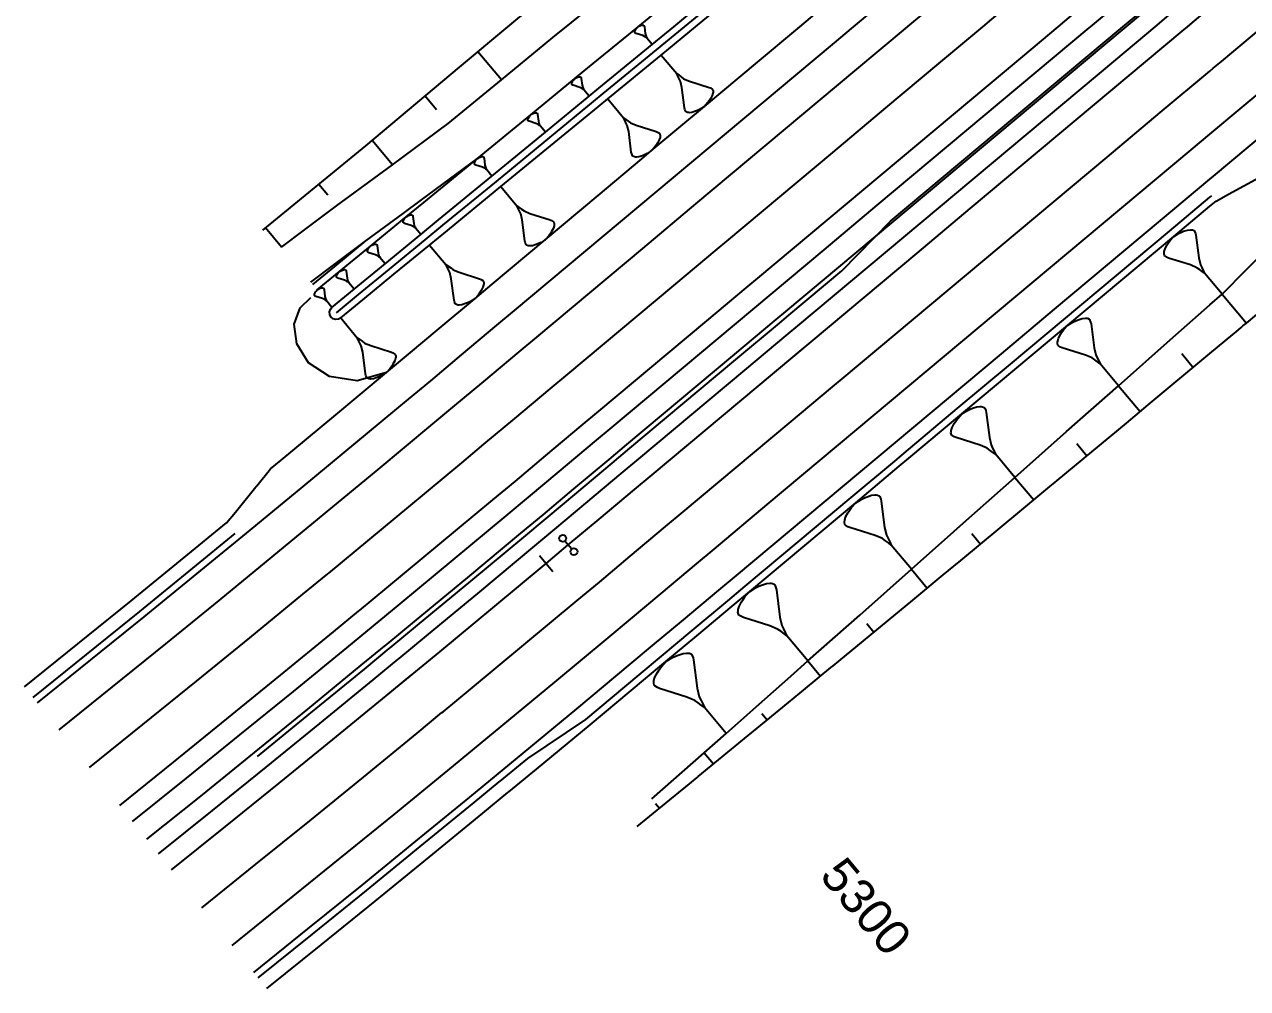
# Model space of a CAD drawing. Extents: x 386614 to 387594, y 803230 to 804419.
# Drawn here: x 386614.3 to 386702.7, y 803230.4 to 803300.2 of the extents above; entities that cross this region are included whole.
import ezdxf
from ezdxf.enums import TextEntityAlignment as Align

# ---------------------------------------------------------------- set-up
doc = ezdxf.new("R2010")
doc.units = 0
doc.layers.get('0').update_dxf_attribs({"linetype": 'CONTINUOUS'})
doc.styles.add('ARIAL', font='ARIAL.FON')

msp = doc.modelspace()

# ---------------------------------------------------------------- linework, layer by layer
at = {"color": 7}
for p, q in [((386698.3768, 803300), (386700, 803301.359)), ((386658.4015, 803299.6032), (386658.4036, 803299.627)), ((386658.4103, 803299.5664), (386658.4015, 803299.6032)), ((386658.4036, 803299.627), (386658.4058, 803299.6508)), ((386658.4058, 803299.6508), (386658.4229, 803299.7092)), ((386658.4211, 803299.5535), (386658.4103, 803299.5664)), ((386658.4666, 803299.5255), (386658.4211, 803299.5535)), ((386658.4229, 803299.7092), (386658.466, 803299.7894)), ((386658.466, 803299.7894), (386658.494, 803299.8349)), ((386658.5013, 803299.5104), (386658.4666, 803299.5255)), ((386658.494, 803299.8349), (386658.535, 803299.8912)), ((386658.9797, 803299.3601), (386658.5013, 803299.5104)), ((386658.535, 803299.8912), (386658.6148, 803299.9801)), ((386658.6148, 803299.9801), (386658.6469, 803300)), ((386658.6469, 803300), (386658.7164, 803300.0431)), ((386658.7164, 803300.0431), (386658.779, 803300.0735)), ((386658.779, 803300.0735), (386658.8287, 803300.0931)), ((386658.8287, 803300.0931), (386658.9152, 803300.1214)), ((386658.9152, 803300.1214), (386658.9758, 803300.128)), ((386658.9758, 803300.128), (386658.9996, 803300.1259)), ((386658.9996, 803300.1259), (386659.0234, 803300.1238)), ((386659.0234, 803300.1238), (386659.058, 803300.1087)), ((386659.058, 803300.1087), (386659.0688, 803300.0958)), ((386659.0688, 803300.0958), (386659.0884, 803300.0461)), ((386659.0884, 803300.0461), (386659.0972, 803300.0093)), ((386659.0972, 803300.0093), (386659.0984, 803300)), ((386659.0984, 803300), (386659.1611, 803299.5119)), ((386659.1611, 803299.5119), (386659.196, 803299.3649)), ((386659.1183, 803299.2998), (386658.9797, 803299.3601)), ((386659.1746, 803299.2588), (386659.1183, 803299.2998)), ((386659.231, 803299.2179), (386659.1746, 803299.2588)), ((386659.196, 803299.3649), (386659.2264, 803299.3022)), ((386659.2264, 803299.3022), (386659.2569, 803299.2396)), ((386659.2873, 803299.1769), (386659.231, 803299.2179)), ((386659.2569, 803299.2396), (386659.2873, 803299.1769)), ((386659.6669, 803298.7235), (386659.2873, 803299.1769)), ((386648.7677, 803296.164), (386647.0665, 803298.1959)), ((386660.3089, 803297.9568), (386661.4372, 803296.6091)), ((386653.8451, 803295.9045), (386653.8623, 803295.963)), ((386653.8623, 803295.963), (386653.9055, 803296.0434)), ((386653.9055, 803296.0434), (386653.9336, 803296.0889)), ((386653.9336, 803296.0889), (386653.9746, 803296.1454)), ((386653.9746, 803296.1454), (386654.0546, 803296.2345)), ((386654.0546, 803296.2345), (386654.1564, 803296.2976)), ((386654.1564, 803296.2976), (386654.2192, 803296.3281)), ((386654.2192, 803296.3281), (386654.269, 803296.3477)), ((386654.269, 803296.3477), (386654.3557, 803296.3761)), ((386654.3557, 803296.3761), (386654.4163, 803296.3827)), ((386654.4163, 803296.3827), (386654.4402, 803296.3806)), ((386654.4402, 803296.3806), (386654.4641, 803296.3785)), ((386654.4641, 803296.3785), (386654.4988, 803296.3634)), ((386654.4988, 803296.3634), (386654.5096, 803296.3504)), ((386654.5096, 803296.3504), (386654.5293, 803296.3006)), ((386654.5293, 803296.3006), (386654.538, 803296.2638)), ((386654.538, 803296.2638), (386654.602, 803295.7653)), ((386661.4372, 803296.6091), (386661.6047, 803296.4873)), ((386661.5277, 803296.4228), (386661.4372, 803296.6091)), ((386661.6181, 803296.2365), (386661.5277, 803296.4228)), ((386661.6047, 803296.4873), (386661.7721, 803296.3655)), ((386661.7086, 803296.0503), (386661.6181, 803296.2365)), ((386661.8125, 803295.6133), (386661.7086, 803296.0503)), ((386661.7721, 803296.3655), (386661.9396, 803296.2437)), ((386661.9396, 803296.2437), (386662.3515, 803296.0646)), ((386662.3515, 803296.0646), (386663.7736, 803295.6178)), ((386653.8409, 803295.8568), (386653.843, 803295.8806)), ((386653.8496, 803295.8199), (386653.8409, 803295.8568)), ((386653.843, 803295.8806), (386653.8451, 803295.9045)), ((386653.8605, 803295.8069), (386653.8496, 803295.8199)), ((386653.9061, 803295.7789), (386653.8605, 803295.8069)), ((386653.9408, 803295.7638), (386653.9061, 803295.7789)), ((386654.4203, 803295.6131), (386653.9408, 803295.7638)), ((386654.5592, 803295.5527), (386654.4203, 803295.6131)), ((386654.6156, 803295.5117), (386654.5592, 803295.5527)), ((386654.602, 803295.7653), (386654.6371, 803295.618)), ((386654.6721, 803295.4706), (386654.6156, 803295.5117)), ((386654.6371, 803295.618), (386654.6676, 803295.5552)), ((386654.6676, 803295.5552), (386654.6981, 803295.4924)), ((386654.7286, 803295.4296), (386654.6721, 803295.4706)), ((386654.6981, 803295.4924), (386654.7286, 803295.4296)), ((386655.109, 803294.9752), (386654.7286, 803295.4296)), ((386662.0023, 803294.1348), (386661.8125, 803295.6133)), ((386663.7736, 803295.6178), (386663.8766, 803295.573)), ((386663.8766, 803295.573), (386664.0118, 803295.4898)), ((386664.0575, 803295.2005), (386664.0064, 803295.0268)), ((386664.0118, 803295.4898), (386664.044, 803295.4512)), ((386664.044, 803295.4512), (386664.07, 803295.342)), ((386664.0637, 803295.2713), (386664.0575, 803295.2005)), ((386664.07, 803295.342), (386664.0637, 803295.2713)), ((386644.0695, 803293.9867), (386643.2376, 803294.9803)), ((386656.4471, 803294.7805), (386657.5856, 803293.4207)), ((386663.436, 803294.2217), (386663.1343, 803294.0346)), ((386663.6733, 803294.4859), (386663.436, 803294.2217)), ((386663.7951, 803294.6534), (386663.6733, 803294.4859)), ((386663.8784, 803294.7886), (386663.7951, 803294.6534)), ((386664.0064, 803295.0268), (386663.8784, 803294.7886)), ((386650.6763, 803293.3032), (386650.6935, 803293.3619)), ((386650.6935, 803293.3619), (386650.7367, 803293.4423)), ((386650.7367, 803293.4423), (386650.7649, 803293.488)), ((386650.7649, 803293.488), (386650.806, 803293.5445)), ((386650.806, 803293.5445), (386650.8861, 803293.6337)), ((386650.8861, 803293.6337), (386650.988, 803293.6969)), ((386650.988, 803293.6969), (386651.0509, 803293.7275)), ((386651.0509, 803293.7275), (386651.1008, 803293.7471)), ((386651.1008, 803293.7471), (386651.1876, 803293.7756)), ((386651.1876, 803293.7756), (386651.2484, 803293.7822)), ((386651.2484, 803293.7822), (386651.2723, 803293.7801)), ((386651.2723, 803293.7801), (386651.2961, 803293.778)), ((386651.2961, 803293.778), (386651.3309, 803293.7629)), ((386651.3309, 803293.7629), (386651.3418, 803293.7499)), ((386651.3418, 803293.7499), (386651.3615, 803293.7)), ((386651.3615, 803293.7), (386651.3702, 803293.6631)), ((386651.3702, 803293.6631), (386651.4343, 803293.1639)), ((386657.5856, 803293.4207), (386657.7545, 803293.2978)), ((386657.6768, 803293.2328), (386657.5856, 803293.4207)), ((386662.0283, 803294.0256), (386662.0023, 803294.1348)), ((386662.0865, 803293.8778), (386662.0283, 803294.0256)), ((386662.1188, 803293.8393), (386662.0865, 803293.8778)), ((386662.2217, 803293.7945), (386662.1188, 803293.8393)), ((386662.2925, 803293.7883), (386662.2217, 803293.7945)), ((386662.3632, 803293.782), (386662.2925, 803293.7883)), ((386662.5432, 803293.8017), (386662.3632, 803293.782)), ((386662.8002, 803293.8859), (386662.5432, 803293.8017)), ((386662.948, 803293.9441), (386662.8002, 803293.8859)), ((386663.1343, 803294.0346), (386662.948, 803293.9441)), ((386650.672, 803293.2555), (386650.6741, 803293.2793)), ((386650.6808, 803293.2186), (386650.672, 803293.2555)), ((386650.6741, 803293.2793), (386650.6763, 803293.3032)), ((386650.6917, 803293.2056), (386650.6808, 803293.2186)), ((386650.7374, 803293.1774), (386650.6917, 803293.2056)), ((386650.7721, 803293.1623), (386650.7374, 803293.1774)), ((386651.2523, 803293.0114), (386650.7721, 803293.1623)), ((386651.3914, 803292.951), (386651.2523, 803293.0114)), ((386651.448, 803292.9099), (386651.3914, 803292.951)), ((386651.4343, 803293.1639), (386651.4694, 803293.0163)), ((386651.5045, 803292.8687), (386651.448, 803292.9099)), ((386651.4694, 803293.0163), (386651.5, 803292.9534)), ((386651.5, 803292.9534), (386651.5305, 803292.8905)), ((386651.5611, 803292.8276), (386651.5045, 803292.8687)), ((386651.5305, 803292.8905), (386651.5611, 803292.8276)), ((386651.9421, 803292.3725), (386651.5611, 803292.8276)), ((386657.7681, 803293.0448), (386657.6768, 803293.2328)), ((386657.7545, 803293.2978), (386657.9235, 803293.175)), ((386657.8594, 803292.8569), (386657.7681, 803293.0448)), ((386657.9642, 803292.416), (386657.8594, 803292.8569)), ((386657.9235, 803293.175), (386658.0925, 803293.0521)), ((386658.0925, 803293.0521), (386658.5081, 803292.8714)), ((386658.5081, 803292.8714), (386659.9429, 803292.4206)), ((386640.8733, 803290.0155), (386639.4088, 803291.7647)), ((386658.1558, 803290.9243), (386657.9642, 803292.416)), ((386659.9429, 803292.4206), (386660.0468, 803292.3754)), ((386660.0487, 803291.5839), (386659.9646, 803291.4475)), ((386660.0468, 803292.3754), (386660.1833, 803292.2914)), ((386660.1779, 803291.8242), (386660.0487, 803291.5839)), ((386660.2293, 803291.9995), (386660.1779, 803291.8242)), ((386660.1833, 803292.2914), (386660.2158, 803292.2525)), ((386660.2158, 803292.2525), (386660.242, 803292.1423)), ((386660.2357, 803292.0709), (386660.2293, 803291.9995)), ((386660.242, 803292.1423), (386660.2357, 803292.0709)), ((386658.182, 803290.814), (386658.1558, 803290.9243)), ((386658.2407, 803290.665), (386658.182, 803290.814)), ((386658.2732, 803290.6261), (386658.2407, 803290.665)), ((386658.9608, 803290.6731), (386658.7015, 803290.5882)), ((386659.1099, 803290.7318), (386658.9608, 803290.6731)), ((386659.2978, 803290.8231), (386659.1099, 803290.7318)), ((386659.6023, 803291.0119), (386659.2978, 803290.8231)), ((386659.8418, 803291.2785), (386659.6023, 803291.0119)), ((386659.9646, 803291.4475), (386659.8418, 803291.2785)), ((386646.8054, 803290.0839), (386646.8075, 803290.1078)), ((386646.8141, 803290.0469), (386646.8054, 803290.0839)), ((386646.8075, 803290.1078), (386646.8096, 803290.1318)), ((386646.8096, 803290.1318), (386646.8269, 803290.1905)), ((386646.825, 803290.0339), (386646.8141, 803290.0469)), ((386646.8708, 803290.0057), (386646.825, 803290.0339)), ((386646.8269, 803290.1905), (386646.8702, 803290.2711)), ((386646.8702, 803290.2711), (386646.8984, 803290.3169)), ((386646.9056, 803289.9906), (386646.8708, 803290.0057)), ((386646.8984, 803290.3169), (386646.9395, 803290.3735)), ((386647.3867, 803289.8394), (386646.9056, 803289.9906)), ((386646.9395, 803290.3735), (386647.0198, 803290.4629)), ((386647.0198, 803290.4629), (386647.1219, 803290.5262)), ((386647.1219, 803290.5262), (386647.1849, 803290.5568)), ((386647.1849, 803290.5568), (386647.2349, 803290.5765)), ((386647.2349, 803290.5765), (386647.3219, 803290.605)), ((386647.3219, 803290.605), (386647.3827, 803290.6116)), ((386647.3827, 803290.6116), (386647.4067, 803290.6095)), ((386647.5261, 803289.7789), (386647.3867, 803289.8394)), ((386647.4067, 803290.6095), (386647.4306, 803290.6074)), ((386647.4306, 803290.6074), (386647.4654, 803290.5922)), ((386647.4654, 803290.5922), (386647.4764, 803290.5792)), ((386647.4764, 803290.5792), (386647.496, 803290.5292)), ((386647.496, 803290.5292), (386647.5048, 803290.4923)), ((386647.5048, 803290.4923), (386647.5691, 803289.9921)), ((386647.5827, 803289.7377), (386647.5261, 803289.7789)), ((386647.5691, 803289.9921), (386647.6042, 803289.8443)), ((386647.6042, 803289.8443), (386647.6348, 803289.7813)), ((386647.6348, 803289.7813), (386647.6654, 803289.7183)), ((386658.3771, 803290.5809), (386658.2732, 803290.6261)), ((386658.4485, 803290.5746), (386658.3771, 803290.5809)), ((386658.5199, 803290.5683), (386658.4485, 803290.5746)), ((386658.7015, 803290.5882), (386658.5199, 803290.5683)), ((386647.6394, 803289.6965), (386647.5827, 803289.7377)), ((386647.696, 803289.6553), (386647.6394, 803289.6965)), ((386647.6654, 803289.7183), (386647.696, 803289.6553)), ((386648.0777, 803289.1993), (386647.696, 803289.6553)), ((386636.1999, 803287.8086), (386635.5544, 803288.5796)), ((386648.7197, 803288.4326), (386649.8798, 803287.047)), ((386641.7867, 803286.1514), (386641.8672, 803286.241)), ((386641.8672, 803286.241), (386641.9695, 803286.3045)), ((386641.9695, 803286.3045), (386642.0327, 803286.3352)), ((386642.0327, 803286.3352), (386642.0828, 803286.3549)), ((386642.0828, 803286.3549), (386642.1699, 803286.3835)), ((386642.1699, 803286.3835), (386642.231, 803286.3901)), ((386642.231, 803286.3901), (386642.255, 803286.388)), ((386642.255, 803286.388), (386642.279, 803286.3859)), ((386642.279, 803286.3859), (386642.3139, 803286.3707)), ((386642.3139, 803286.3707), (386642.3248, 803286.3577)), ((386642.3248, 803286.3577), (386642.3445, 803286.3075)), ((386642.3445, 803286.3075), (386642.3534, 803286.2705)), ((386642.3534, 803286.2705), (386642.4177, 803285.7691)), ((386649.8798, 803287.047), (386650.052, 803286.9217)), ((386649.9728, 803286.8555), (386649.8798, 803287.047)), ((386650.0658, 803286.6639), (386649.9728, 803286.8555)), ((386650.052, 803286.9217), (386650.2242, 803286.7965)), ((386650.1588, 803286.4724), (386650.0658, 803286.6639)), ((386650.2656, 803286.0231), (386650.1588, 803286.4724)), ((386650.2242, 803286.7965), (386650.3963, 803286.6713)), ((386650.3963, 803286.6713), (386650.8199, 803286.4872)), ((386650.8199, 803286.4872), (386652.282, 803286.0278)), ((386632.8664, 803284.0555), (386631.7084, 803285.4419)), ((386641.6522, 803285.8611), (386641.6543, 803285.8851)), ((386641.661, 803285.8241), (386641.6522, 803285.8611)), ((386641.6543, 803285.8851), (386641.6564, 803285.9091)), ((386641.6564, 803285.9091), (386641.6737, 803285.968)), ((386641.6719, 803285.811), (386641.661, 803285.8241)), ((386641.7178, 803285.7828), (386641.6719, 803285.811)), ((386641.6737, 803285.968), (386641.7172, 803286.0488)), ((386641.7172, 803286.0488), (386641.7454, 803286.0947)), ((386641.7527, 803285.7676), (386641.7178, 803285.7828)), ((386641.7454, 803286.0947), (386641.7867, 803286.1514)), ((386642.2349, 803285.6161), (386641.7527, 803285.7676)), ((386642.3746, 803285.5553), (386642.2349, 803285.6161)), ((386642.4314, 803285.514), (386642.3746, 803285.5553)), ((386642.4177, 803285.7691), (386642.453, 803285.6209)), ((386642.4882, 803285.4727), (386642.4314, 803285.514)), ((386642.453, 803285.6209), (386642.4837, 803285.5578)), ((386642.4837, 803285.5578), (386642.5143, 803285.4946)), ((386642.545, 803285.4314), (386642.4882, 803285.4727)), ((386642.5143, 803285.4946), (386642.545, 803285.4314)), ((386642.9276, 803284.9744), (386642.545, 803285.4314)), ((386650.4608, 803284.503), (386650.2656, 803286.0231)), ((386652.282, 803286.0278), (386652.3879, 803285.9818)), ((386652.3879, 803285.9818), (386652.5269, 803285.8961)), ((386652.5214, 803285.4201), (386652.3897, 803285.1752)), ((386652.5739, 803285.5987), (386652.5214, 803285.4201)), ((386652.5269, 803285.8961), (386652.56, 803285.8565)), ((386652.56, 803285.8565), (386652.5867, 803285.7442)), ((386652.5803, 803285.6715), (386652.5739, 803285.5987)), ((386652.5867, 803285.7442), (386652.5803, 803285.6715)), ((386650.4875, 803284.3907), (386650.4608, 803284.503)), ((386651.9349, 803284.5924), (386651.6246, 803284.3999)), ((386652.1789, 803284.864), (386651.9349, 803284.5924)), ((386652.3041, 803285.0362), (386652.1789, 803284.864)), ((386652.3897, 803285.1752), (386652.3041, 803285.0362)), ((386696.987, 803284.3438), (386697.1229, 803284.5306)), ((386697.1229, 803284.5306), (386697.3876, 803284.8253)), ((386697.3876, 803284.8253), (386697.7242, 803285.0341)), ((386697.7242, 803285.0341), (386697.932, 803285.135)), ((386697.932, 803285.135), (386698.0968, 803285.1999)), ((386698.0968, 803285.1999), (386698.3835, 803285.2938)), ((386698.3835, 803285.2938), (386698.5843, 803285.3158)), ((386698.5843, 803285.3158), (386698.6632, 803285.3088)), ((386698.6632, 803285.3088), (386698.7421, 803285.3018)), ((386698.7421, 803285.3018), (386698.857, 803285.2519)), ((386698.857, 803285.2519), (386698.893, 803285.2089)), ((386698.893, 803285.2089), (386698.9579, 803285.0441)), ((386698.9579, 803285.0441), (386698.9869, 803284.9223)), ((386698.9869, 803284.9223), (386699.1987, 803283.273)), ((386639.0696, 803283.7436), (386639.0718, 803283.7676)), ((386639.0784, 803283.7065), (386639.0696, 803283.7436)), ((386639.0718, 803283.7676), (386639.0739, 803283.7916)), ((386639.0739, 803283.7916), (386639.0912, 803283.8506)), ((386639.0894, 803283.6934), (386639.0784, 803283.7065)), ((386639.1353, 803283.6652), (386639.0894, 803283.6934)), ((386639.0912, 803283.8506), (386639.1347, 803283.9315)), ((386639.1347, 803283.9315), (386639.163, 803283.9774)), ((386639.1703, 803283.65), (386639.1353, 803283.6652)), ((386639.163, 803283.9774), (386639.2043, 803284.0343)), ((386639.6531, 803283.4983), (386639.1703, 803283.65)), ((386639.2043, 803284.0343), (386639.2849, 803284.124)), ((386639.2849, 803284.124), (386639.3873, 803284.1875)), ((386639.3873, 803284.1875), (386639.4506, 803284.2182)), ((386639.4506, 803284.2182), (386639.5008, 803284.238)), ((386639.5008, 803284.238), (386639.588, 803284.2666)), ((386639.588, 803284.2666), (386639.6491, 803284.2733)), ((386639.6491, 803284.2733), (386639.6731, 803284.2711)), ((386639.6731, 803284.2711), (386639.6972, 803284.269)), ((386639.6972, 803284.269), (386639.7321, 803284.2538)), ((386639.7321, 803284.2538), (386639.7431, 803284.2407)), ((386639.7431, 803284.2407), (386639.7628, 803284.1906)), ((386639.7628, 803284.1906), (386639.7717, 803284.1535)), ((386639.7717, 803284.1535), (386639.8361, 803283.6515)), ((386639.8361, 803283.6515), (386639.8714, 803283.5031)), ((386643.5696, 803284.2077), (386644.7452, 803282.8036)), ((386650.5474, 803284.2388), (386650.4875, 803284.3907)), ((386650.5805, 803284.1992), (386650.5474, 803284.2388)), ((386650.6864, 803284.1532), (386650.5805, 803284.1992)), ((386650.7592, 803284.1467), (386650.6864, 803284.1532)), ((386650.8319, 803284.1403), (386650.7592, 803284.1467)), ((386651.017, 803284.1605), (386650.8319, 803284.1403)), ((386651.2812, 803284.2471), (386651.017, 803284.1605)), ((386651.4331, 803284.307), (386651.2812, 803284.2471)), ((386651.6246, 803284.3999), (386651.4331, 803284.307)), ((386696.6804, 803283.5756), (386696.6873, 803283.6545)), ((386696.6873, 803283.6545), (386696.6943, 803283.7335)), ((386696.6943, 803283.7335), (386696.7513, 803283.9272)), ((386696.7513, 803283.9272), (386696.8941, 803284.193)), ((386696.8941, 803284.193), (386696.987, 803284.3438)), ((386639.793, 803283.4374), (386639.6531, 803283.4983)), ((386639.8498, 803283.3961), (386639.793, 803283.4374)), ((386639.9067, 803283.3547), (386639.8498, 803283.3961)), ((386639.8714, 803283.5031), (386639.9021, 803283.4399)), ((386639.9021, 803283.4399), (386639.9328, 803283.3766)), ((386639.9635, 803283.3134), (386639.9067, 803283.3547)), ((386639.9328, 803283.3766), (386639.9635, 803283.3134)), ((386640.3467, 803282.8558), (386639.9635, 803283.3134)), ((386644.7452, 803282.8036), (386644.9196, 803282.6767)), ((386644.8394, 803282.6095), (386644.7452, 803282.8036)), ((386696.7093, 803283.4537), (386696.6804, 803283.5756)), ((386696.7453, 803283.4108), (386696.7093, 803283.4537)), ((386696.8961, 803283.3179), (386696.7453, 803283.4108)), ((386697.011, 803283.268), (386696.8961, 803283.3179)), ((386698.5974, 803282.7695), (386697.011, 803283.268)), ((386699.0569, 803282.5697), (386698.5974, 803282.7695)), ((386699.1987, 803283.273), (386699.3146, 803282.7855)), ((386699.3146, 803282.7855), (386699.4155, 803282.5777)), ((386636.8276, 803281.9014), (386636.8298, 803281.9255)), ((386636.8365, 803281.8643), (386636.8276, 803281.9014)), ((386636.8298, 803281.9255), (386636.8319, 803281.9495)), ((386636.8319, 803281.9495), (386636.8492, 803282.0086)), ((386636.8474, 803281.8512), (386636.8365, 803281.8643)), ((386636.8934, 803281.8229), (386636.8474, 803281.8512)), ((386636.8492, 803282.0086), (386636.8928, 803282.0895)), ((386636.8928, 803282.0895), (386636.9211, 803282.1355)), ((386636.9284, 803281.8077), (386636.8934, 803281.8229)), ((386636.9211, 803282.1355), (386636.9625, 803282.1924)), ((386636.9625, 803282.1924), (386637.0431, 803282.2822)), ((386637.0431, 803282.2822), (386637.1457, 803282.3458)), ((386637.1457, 803282.3458), (386637.209, 803282.3765)), ((386637.209, 803282.3765), (386637.2592, 803282.3963)), ((386637.2592, 803282.3963), (386637.3466, 803282.4249)), ((386637.3466, 803282.4249), (386637.4077, 803282.4316)), ((386637.4077, 803282.4316), (386637.4318, 803282.4295)), ((386637.4318, 803282.4295), (386637.4558, 803282.4274)), ((386637.4558, 803282.4274), (386637.4908, 803282.4122)), ((386637.4908, 803282.4122), (386637.5018, 803282.3991)), ((386637.5018, 803282.3991), (386637.5216, 803282.3489)), ((386637.5216, 803282.3489), (386637.5304, 803282.3117)), ((386637.5304, 803282.3117), (386637.595, 803281.8092)), ((386637.595, 803281.8092), (386637.6303, 803281.6607)), ((386644.9336, 803282.4155), (386644.8394, 803282.6095)), ((386644.9196, 803282.6767), (386645.0941, 803282.5498)), ((386645.0279, 803282.2214), (386644.9336, 803282.4155)), ((386645.1361, 803281.7661), (386645.0279, 803282.2214)), ((386645.0941, 803282.5498), (386645.2686, 803282.4229)), ((386645.2686, 803282.4229), (386645.6978, 803282.2364)), ((386645.6978, 803282.2364), (386647.1793, 803281.7708)), ((386699.2437, 803282.4339), (386699.0569, 803282.5697)), ((386699.4305, 803282.298), (386699.2437, 803282.4339)), ((386699.4155, 803282.5777), (386699.5164, 803282.37)), ((386699.6173, 803282.1622), (386699.4305, 803282.298)), ((386699.5164, 803282.37), (386699.6173, 803282.1622)), ((386700, 803281.7051), (386699.6173, 803282.1622)), ((386635.364, 803280.8789), (386635.4448, 803280.9687)), ((386635.4448, 803280.9687), (386635.5475, 803281.0322)), ((386635.5475, 803281.0322), (386635.6109, 803281.0629)), ((386635.6109, 803281.0629), (386635.6612, 803281.0827)), ((386635.6612, 803281.0827), (386635.7486, 803281.1112)), ((386635.7486, 803281.1112), (386635.8099, 803281.1178)), ((386635.8099, 803281.1178), (386635.8339, 803281.1157)), ((386635.8339, 803281.1157), (386635.858, 803281.1135)), ((386635.858, 803281.1135), (386635.893, 803281.0982)), ((386635.893, 803281.0982), (386635.904, 803281.0851)), ((386635.904, 803281.0851), (386635.9237, 803281.0349)), ((386635.9237, 803281.0349), (386635.9325, 803280.9977)), ((386635.9325, 803280.9977), (386635.9965, 803280.4947)), ((386637.4117, 803281.6558), (386636.9284, 803281.8077)), ((386637.5517, 803281.5949), (386637.4117, 803281.6558)), ((386637.6087, 803281.5535), (386637.5517, 803281.5949)), ((386637.6656, 803281.5121), (386637.6087, 803281.5535)), ((386637.6303, 803281.6607), (386637.661, 803281.5974)), ((386637.661, 803281.5974), (386637.6917, 803281.5341)), ((386637.7225, 803281.4708), (386637.6656, 803281.5121)), ((386637.6917, 803281.5341), (386637.7225, 803281.4708)), ((386638.106, 803281.0127), (386637.7225, 803281.4708)), ((386645.3339, 803280.2258), (386645.1361, 803281.7661)), ((386647.1793, 803281.7708), (386647.2866, 803281.7242)), ((386647.2866, 803281.7242), (386647.4275, 803281.6374)), ((386647.4219, 803281.1551), (386647.2885, 803280.9069)), ((386647.4751, 803281.3361), (386647.4219, 803281.1551)), ((386647.4275, 803281.6374), (386647.4611, 803281.5973)), ((386647.4611, 803281.5973), (386647.4882, 803281.4835)), ((386647.4816, 803281.4098), (386647.4751, 803281.3361)), ((386647.4882, 803281.4835), (386647.4816, 803281.4098)), ((386700.876, 803280.6588), (386700, 803281.7051)), ((386635.2287, 803280.5879), (386635.2309, 803280.6119)), ((386635.2375, 803280.5507), (386635.2287, 803280.5879)), ((386635.2309, 803280.6119), (386635.233, 803280.636)), ((386635.233, 803280.636), (386635.2504, 803280.6951)), ((386635.2484, 803280.5376), (386635.2375, 803280.5507)), ((386635.2944, 803280.5092), (386635.2484, 803280.5376)), ((386635.2504, 803280.6951), (386635.2941, 803280.7761)), ((386635.2941, 803280.7761), (386635.3225, 803280.822)), ((386635.3294, 803280.4939), (386635.2944, 803280.5092)), ((386635.3225, 803280.822), (386635.364, 803280.8789)), ((386635.8129, 803280.3414), (386635.3294, 803280.4939)), ((386635.953, 803280.2803), (386635.8129, 803280.3414)), ((386636.0099, 803280.2388), (386635.953, 803280.2803)), ((386635.9965, 803280.4947), (386636.0317, 803280.346)), ((386636.0668, 803280.1973), (386636.0099, 803280.2388)), ((386636.0317, 803280.346), (386636.0624, 803280.2826)), ((386636.0624, 803280.2826), (386636.093, 803280.2192)), ((386636.1237, 803280.1558), (386636.0668, 803280.1973)), ((386636.093, 803280.2192), (386636.1237, 803280.1558)), ((386636.507, 803279.697), (386636.1237, 803280.1558)), ((386645.361, 803280.112), (386645.3339, 803280.2258)), ((386645.4217, 803279.958), (386645.361, 803280.112)), ((386646.5132, 803280.1213), (386646.3192, 803280.0271)), ((386646.8276, 803280.3163), (386646.5132, 803280.1213)), ((386647.0749, 803280.5916), (386646.8276, 803280.3163)), ((386647.2017, 803280.766), (386647.0749, 803280.5916)), ((386647.2885, 803280.9069), (386647.2017, 803280.766)), ((386700.876, 803280.6588), (386702.6363, 803278.5563)), ((386645.4552, 803279.9179), (386645.4217, 803279.958)), ((386645.5625, 803279.8713), (386645.4552, 803279.9179)), ((386645.6362, 803279.8647), (386645.5625, 803279.8713)), ((386645.7099, 803279.8582), (386645.6362, 803279.8647)), ((386645.8975, 803279.8787), (386645.7099, 803279.8582)), ((386646.1652, 803279.9664), (386645.8975, 803279.8787)), ((386646.3192, 803280.0271), (386646.1652, 803279.9664)), ((386637.1481, 803278.9295), (386638.3392, 803277.5035)), ((386689.4423, 803278.0964), (386689.7202, 803278.4058)), ((386689.7202, 803278.4058), (386690.0736, 803278.6249)), ((386690.0736, 803278.6249), (386690.2917, 803278.7309)), ((386690.2917, 803278.7309), (386690.4647, 803278.799)), ((386690.4647, 803278.799), (386690.7657, 803278.8976)), ((386690.7657, 803278.8976), (386690.9765, 803278.9207)), ((386690.9765, 803278.9207), (386691.0594, 803278.9134)), ((386691.0594, 803278.9134), (386691.1422, 803278.906)), ((386691.1422, 803278.906), (386691.2628, 803278.8536)), ((386691.2628, 803278.8536), (386691.3006, 803278.8085)), ((386691.3006, 803278.8085), (386691.3687, 803278.6355)), ((386691.3687, 803278.6355), (386691.3991, 803278.5075)), ((386691.3991, 803278.5075), (386691.6215, 803276.7761)), ((386638.3392, 803277.5035), (386638.516, 803277.3746)), ((386638.4345, 803277.3065), (386638.3392, 803277.5035)), ((386688.9924, 803277.2595), (386689.0522, 803277.463)), ((386689.0522, 803277.463), (386689.2021, 803277.7419)), ((386689.2021, 803277.7419), (386689.2996, 803277.9003)), ((386689.2996, 803277.9003), (386689.4423, 803278.0964)), ((386638.5299, 803277.1095), (386638.4345, 803277.3065)), ((386638.516, 803277.3746), (386638.6929, 803277.2456)), ((386638.6253, 803276.9125), (386638.5299, 803277.1095)), ((386638.7346, 803276.4504), (386638.6253, 803276.9125)), ((386638.6929, 803277.2456), (386638.8698, 803277.1167)), ((386638.8698, 803277.1167), (386639.305, 803276.9269)), ((386639.305, 803276.9269), (386640.8076, 803276.4528)), ((386688.9777, 803277.0938), (386688.985, 803277.1767)), ((386689.0081, 803276.9659), (386688.9777, 803277.0938)), ((386688.985, 803277.1767), (386688.9924, 803277.2595)), ((386689.0459, 803276.9208), (386689.0081, 803276.9659)), ((386689.2042, 803276.8232), (386689.0459, 803276.9208)), ((386689.3248, 803276.7708), (386689.2042, 803276.8232)), ((386690.9902, 803276.2475), (386689.3248, 803276.7708)), ((386691.6215, 803276.7761), (386691.7432, 803276.2643)), ((386638.9335, 803274.8874), (386638.7346, 803276.4504)), ((386640.8076, 803276.4528), (386640.9164, 803276.4053)), ((386640.9164, 803276.4053), (386641.0593, 803276.3171)), ((386641.053, 803275.8278), (386640.9174, 803275.5761)), ((386641.1072, 803276.0113), (386641.053, 803275.8278)), ((386641.0593, 803276.3171), (386641.0933, 803276.2764)), ((386641.0933, 803276.2764), (386641.1206, 803276.1609)), ((386641.1139, 803276.0861), (386641.1072, 803276.0113)), ((386641.1206, 803276.1609), (386641.1139, 803276.0861)), ((386691.4726, 803276.0378), (386690.9902, 803276.2475)), ((386691.6687, 803275.8952), (386691.4726, 803276.0378)), ((386691.8648, 803275.7526), (386691.6687, 803275.8952)), ((386691.7432, 803276.2643), (386691.8491, 803276.0462)), ((386691.8491, 803276.0462), (386691.955, 803275.8281)), ((386692.0609, 803275.61), (386691.8648, 803275.7526)), ((386691.955, 803275.8281), (386692.0609, 803275.61)), ((386697.9622, 803276.3503), (386698.7958, 803275.3546)), ((386638.9608, 803274.7718), (386638.9335, 803274.8874)), ((386639.0222, 803274.6156), (386638.9608, 803274.7718)), ((386640.1299, 803274.78), (386639.9329, 803274.6846)), ((386640.4491, 803274.9775), (386640.1299, 803274.78)), ((386640.7003, 803275.2564), (386640.4491, 803274.9775)), ((386640.8292, 803275.4333), (386640.7003, 803275.2564)), ((386640.9174, 803275.5761), (386640.8292, 803275.4333)), ((386693.3824, 803274.0317), (386692.0609, 803275.61)), ((386639.0562, 803274.5748), (386639.0222, 803274.6156)), ((386639.165, 803274.5274), (386639.0562, 803274.5748)), ((386639.2398, 803274.5207), (386639.165, 803274.5274)), ((386639.3145, 803274.514), (386639.2398, 803274.5207)), ((386639.5048, 803274.5346), (386639.3145, 803274.514)), ((386639.7766, 803274.6232), (386639.5048, 803274.5346)), ((386639.9329, 803274.6846), (386639.7766, 803274.6232)), ((386693.3824, 803274.0317), (386694.9531, 803272.1556)), ((386682.0527, 803271.9862), (386682.4234, 803272.2161)), ((386682.4234, 803272.2161), (386682.6522, 803272.3272)), ((386682.6522, 803272.3272), (386682.8337, 803272.3987)), ((386682.8337, 803272.3987), (386683.1494, 803272.5021)), ((386683.1494, 803272.5021), (386683.3705, 803272.5263)), ((386683.3705, 803272.5263), (386683.4574, 803272.5186)), ((386683.4574, 803272.5186), (386683.5443, 803272.5109)), ((386683.5443, 803272.5109), (386683.6707, 803272.4559)), ((386683.6707, 803272.4559), (386683.7103, 803272.4086)), ((386683.7103, 803272.4086), (386683.7818, 803272.2271)), ((386683.7818, 803272.2271), (386683.8138, 803272.0929)), ((386683.8138, 803272.0929), (386684.047, 803270.2769)), ((386681.3521, 803270.9973), (386681.5094, 803271.2899)), ((386681.5094, 803271.2899), (386681.6117, 803271.456)), ((386681.6117, 803271.456), (386681.7613, 803271.6617)), ((386681.7613, 803271.6617), (386682.0527, 803271.9862)), ((386681.274, 803270.6102), (386681.2817, 803270.6971)), ((386681.3059, 803270.476), (386681.274, 803270.6102)), ((386681.2817, 803270.6971), (386681.2894, 803270.7839)), ((386681.2894, 803270.7839), (386681.3521, 803270.9973)), ((386681.3455, 803270.4287), (386681.3059, 803270.476)), ((386681.5116, 803270.3264), (386681.3455, 803270.4287)), ((386681.6381, 803270.2714), (386681.5116, 803270.3264)), ((386683.3848, 803269.7226), (386681.6381, 803270.2714)), ((386683.8908, 803269.5026), (386683.3848, 803269.7226)), ((386684.0965, 803269.353), (386683.8908, 803269.5026)), ((386684.047, 803270.2769), (386684.1746, 803269.7402)), ((386684.1746, 803269.7402), (386684.2857, 803269.5114)), ((386684.2857, 803269.5114), (386684.3968, 803269.2826)), ((386690.3728, 803269.8375), (386691.1082, 803268.9592)), ((386684.3022, 803269.2034), (386684.0965, 803269.353)), ((386684.5079, 803269.0538), (386684.3022, 803269.2034)), ((386684.3968, 803269.2826), (386684.5079, 803269.0538)), ((386685.8939, 803267.3984), (386684.5079, 803269.0538)), ((386685.8939, 803267.3984), (386687.2614, 803265.765)), ((386674.7738, 803265.8076), (386675.0135, 803265.924)), ((386675.0135, 803265.924), (386675.2037, 803265.9989)), ((386675.2037, 803265.9989), (386675.5345, 803266.1073)), ((386675.5345, 803266.1073), (386675.7662, 803266.1326)), ((386675.7662, 803266.1326), (386675.8572, 803266.1246)), ((386675.8572, 803266.1246), (386675.9483, 803266.1165)), ((386675.9483, 803266.1165), (386676.0809, 803266.0589)), ((386676.0809, 803266.0589), (386676.1224, 803266.0093)), ((386676.1224, 803266.0093), (386676.1973, 803265.8191)), ((386673.8159, 803264.837), (386673.9231, 803265.0111)), ((386673.9231, 803265.0111), (386674.0799, 803265.2266)), ((386674.0799, 803265.2266), (386674.3853, 803265.5666)), ((386674.3853, 803265.5666), (386674.7738, 803265.8076)), ((386676.1973, 803265.8191), (386676.2307, 803265.6785)), ((386676.2307, 803265.6785), (386676.4751, 803263.7755)), ((386673.5693, 803264.1247), (386673.5773, 803264.2157)), ((386673.6027, 803263.984), (386673.5693, 803264.1247)), ((386673.5773, 803264.2157), (386673.5854, 803264.3068)), ((386673.5854, 803264.3068), (386673.6511, 803264.5304)), ((386673.6511, 803264.5304), (386673.8159, 803264.837)), ((386673.6442, 803263.9345), (386673.6027, 803263.984)), ((386673.8183, 803263.8273), (386673.6442, 803263.9345)), ((386673.9508, 803263.7697), (386673.8183, 803263.8273)), ((386675.7812, 803263.1945), (386673.9508, 803263.7697)), ((386676.4751, 803263.7755), (386676.6088, 803263.213)), ((386682.7814, 803263.3273), (386683.4112, 803262.575)), ((386676.3115, 803262.964), (386675.7812, 803263.1945)), ((386676.527, 803262.8073), (386676.3115, 803262.964)), ((386676.7426, 803262.6505), (386676.527, 803262.8073)), ((386676.6088, 803263.213), (386676.7253, 803262.9732)), ((386676.7253, 803262.9732), (386676.8417, 803262.7335)), ((386676.9581, 803262.4937), (386676.7426, 803262.6505)), ((386676.8417, 803262.7335), (386676.9581, 803262.4937)), ((386678.4105, 803260.759), (386676.9581, 803262.4937)), ((386678.4105, 803260.759), (386679.5593, 803259.3869)), ((386667.5747, 803259.5997), (386667.9211, 803259.7131)), ((386667.9211, 803259.7131), (386668.1637, 803259.7397)), ((386668.1637, 803259.7397), (386668.259, 803259.7312)), ((386668.259, 803259.7312), (386668.3543, 803259.7228)), ((386668.3543, 803259.7228), (386668.4931, 803259.6625)), ((386666.3981, 803258.7911), (386666.7179, 803259.1471)), ((386666.7179, 803259.1471), (386667.1246, 803259.3993)), ((386667.1246, 803259.3993), (386667.3756, 803259.5212)), ((386667.3756, 803259.5212), (386667.5747, 803259.5997)), ((386668.4931, 803259.6625), (386668.5366, 803259.6106)), ((386668.5366, 803259.6106), (386668.615, 803259.4114)), ((386668.615, 803259.4114), (386668.65, 803259.2642)), ((386668.65, 803259.2642), (386668.9059, 803257.2717)), ((386665.8804, 803257.828), (386665.9492, 803258.0621)), ((386665.9492, 803258.0621), (386666.1217, 803258.3832)), ((386666.1217, 803258.3832), (386666.234, 803258.5654)), ((386666.234, 803258.5654), (386666.3981, 803258.7911)), ((386665.8635, 803257.6373), (386665.872, 803257.7327)), ((386665.8985, 803257.4901), (386665.8635, 803257.6373)), ((386665.872, 803257.7327), (386665.8804, 803257.828)), ((386665.942, 803257.4382), (386665.8985, 803257.4901)), ((386666.1242, 803257.326), (386665.942, 803257.4382)), ((386666.263, 803257.2656), (386666.1242, 803257.326)), ((386668.1794, 803256.6635), (386666.263, 803257.2656)), ((386668.9059, 803257.2717), (386669.0459, 803256.6828)), ((386668.7346, 803256.4221), (386668.1794, 803256.6635)), ((386668.9603, 803256.258), (386668.7346, 803256.4221)), ((386669.1859, 803256.0939), (386668.9603, 803256.258)), ((386669.0459, 803256.6828), (386669.1678, 803256.4318)), ((386669.1678, 803256.4318), (386669.2897, 803256.1808)), ((386669.2897, 803256.1808), (386669.4116, 803255.9298)), ((386675.1872, 803256.8202), (386675.7036, 803256.2034)), ((386669.4116, 803255.9298), (386669.1859, 803256.0939)), ((386670.9323, 803254.1135), (386669.4116, 803255.9298)), ((386661.0807, 803254.336), (386661.3405, 803254.4621)), ((386661.3405, 803254.4621), (386661.5466, 803254.5433)), ((386661.5466, 803254.5433), (386661.9052, 803254.6608)), ((386661.9052, 803254.6608), (386662.1562, 803254.6883)), ((386662.1562, 803254.6883), (386662.2549, 803254.6795)), ((386662.2549, 803254.6795), (386662.3536, 803254.6708)), ((386662.3536, 803254.6708), (386662.4973, 803254.6083)), ((386662.4973, 803254.6083), (386662.5422, 803254.5546)), ((386662.5422, 803254.5546), (386662.6234, 803254.3485)), ((386660.1588, 803253.4728), (386660.3287, 803253.7064)), ((386660.3287, 803253.7064), (386660.6597, 803254.0749)), ((386660.6597, 803254.0749), (386661.0807, 803254.336)), ((386662.6234, 803254.3485), (386662.6597, 803254.1961)), ((386662.6597, 803254.1961), (386662.9246, 803252.1337)), ((386670.9323, 803254.1135), (386671.8452, 803253.0231)), ((386659.7841, 803252.6108), (386659.7928, 803252.7095)), ((386659.7928, 803252.7095), (386659.864, 803252.9518)), ((386659.864, 803252.9518), (386660.0426, 803253.2841)), ((386660.0426, 803253.2841), (386660.1588, 803253.4728)), ((386659.7753, 803252.5121), (386659.7841, 803252.6108)), ((386659.8116, 803252.3597), (386659.7753, 803252.5121)), ((386659.8565, 803252.306), (386659.8116, 803252.3597)), ((386660.0452, 803252.1898), (386659.8565, 803252.306)), ((386660.1888, 803252.1274), (386660.0452, 803252.1898)), ((386662.1726, 803251.5041), (386660.1888, 803252.1274)), ((386662.9246, 803252.1337), (386663.0695, 803251.5241)), ((386662.7472, 803251.2542), (386662.1726, 803251.5041)), ((386662.9808, 803251.0844), (386662.7472, 803251.2542)), ((386663.2144, 803250.9145), (386662.9808, 803251.0844)), ((386663.0695, 803251.5241), (386663.1957, 803251.2643)), ((386663.1957, 803251.2643), (386663.3218, 803251.0044)), ((386663.448, 803250.7446), (386663.2144, 803250.9145)), ((386663.3218, 803251.0044), (386663.448, 803250.7446)), ((386665.022, 803248.8646), (386663.448, 803250.7446)), ((386667.5878, 803250.3194), (386667.982, 803249.8485)), ((386663.4332, 803247.4605), (386664.101, 803246.6609)), ((386659.9131, 803243.7954), (386660.1887, 803243.4636))]:
    msp.add_line(p, q, dxfattribs=at)
at = {"color": 1}
for p, q in [((386700, 803287.6647), (386700.1336, 803287.7765)), ((386653.3543, 803262.8003), (386653.8421, 803262.2177))]:
    msp.add_line(p, q, dxfattribs=at)
at = {"color": 3}
msp.add_line((386651.5074, 803261.7383), (386652.469, 803260.587), dxfattribs=at)
at = {"color": 1, "linetype": 'CONTINUOUS'}
for points in [[(386649.2295, 803300), (386654.077, 803304.049), (386660.659, 803309.53), (386668.522, 803316.015), (386675.225, 803321.616), (386684.942, 803329.743), (386692.248, 803335.835), (386700, 803342.2459)], [(386661.2177, 803300), (386663.5274, 803301.9013), (386667.3866, 803305.0806), (386671.2445, 803308.2614), (386675.1012, 803311.4438), (386678.9566, 803314.6278), (386682.8106, 803317.8132), (386683.4029, 803318.299), (386686.6768, 803320.9843), (386690.544, 803324.1539), (386694.41, 803327.3252), (386698.2863, 803330.4841), (386700, 803331.8819)], [(386670.3375, 803300), (386671.1034, 803300.6413), (386674.9372, 803303.8511), (386678.7709, 803307.0608), (386682.6046, 803310.2706), (386686.4383, 803313.4804), (386687.0256, 803313.9721), (386690.272, 803316.6902), (386694.1057, 803319.8999), (386697.9394, 803323.1097), (386700, 803324.8349)], [(386693.7036, 803300), (386696.0676, 803301.9793), (386696.6549, 803302.471), (386699.9013, 803305.189), (386700, 803305.2716)], [(386693.9373, 803300), (386696.1639, 803301.8642), (386696.7512, 803302.356), (386699.9976, 803305.074), (386700, 803305.076)], [(386614.2673, 803252.2448), (386618.1252, 803255.3507), (386621.9745, 803258.4673), (386625.8151, 803261.5946), (386628.8813, 803264.1041), (386629.52, 803264.8871), (386631.0076, 803266.7141), (386631.0713, 803266.7925), (386632.0698, 803268.0219), (386632.8333, 803268.6521), (386636.6456, 803271.8095), (386640.4491, 803274.9775), (386642.043, 803276.3104), (386644.2675, 803278.1728), (386646.8276, 803280.3163), (386648.1012, 803281.3826), (386651.9349, 803284.5924), (386655.7686, 803287.8022), (386658.9115, 803290.4335), (386659.6023, 803291.0119), (386663.436, 803294.2217), (386667.2697, 803297.4315), (386670.3375, 803300)], [(386623.1255, 803241.2105), (386627.014, 803244.3411), (386630.8938, 803247.4824), (386634.7649, 803250.6345), (386638.6272, 803253.7973), (386640.4255, 803255.2761), (386640.5026, 803255.3396), (386642.4807, 803256.9708), (386646.3254, 803260.1551), (386650.1612, 803263.35), (386651.7686, 803264.6942), (386653.9931, 803266.5567), (386656.5533, 803268.7002), (386657.8268, 803269.7665), (386661.6605, 803272.9762), (386665.4942, 803276.186), (386668.6371, 803278.8174), (386669.3279, 803279.3958), (386673.1617, 803282.6056), (386676.9954, 803285.8154), (386680.8291, 803289.0251), (386684.6628, 803292.2349), (386688.4965, 803295.4447), (386692.3302, 803298.6545), (386693.9373, 803300)], [(386631.1144, 803247.2107), (386634.9862, 803250.3634), (386638.8493, 803253.5268), (386640.648, 803255.0059), (386640.7251, 803255.0694), (386642.7036, 803256.701), (386646.549, 803259.8858), (386650.3855, 803263.0814), (386651.9933, 803264.4259), (386654.2178, 803266.2883), (386656.7779, 803268.4318), (386658.0515, 803269.4981), (386661.8852, 803272.7079), (386665.7189, 803275.9177), (386668.8618, 803278.549), (386669.5526, 803279.1274), (386673.3863, 803282.3372), (386676.8991, 803285.9304), (386680.7328, 803289.1401), (386684.5665, 803292.3499), (386688.4002, 803295.5597), (386692.2339, 803298.7695), (386693.7036, 803300)], [(386631.516, 803285.286), (386638.963, 803291.394), (386645.736, 803297.082), (386649.2295, 803300)], [(386636.507, 803279.697), (386638.106, 803281.0127), (386640.3467, 803282.8558), (386642.9276, 803284.9744), (386644.2121, 803286.0277), (386648.0777, 803289.1993), (386651.9421, 803292.3725), (386655.109, 803294.9752), (386655.8051, 803295.5472), (386659.6669, 803298.7235), (386661.2177, 803300)], [(386700, 803287.0126), (386700.4545, 803287.3931), (386701.3497, 803287.8817), (386704.9302, 803289.8362), (386705.697, 803290.4781), (386706.2843, 803290.9699), (386709.5307, 803293.6879), (386713.3644, 803296.8977), (386717.0697, 803300)], [(386631.1698, 803231.19), (386635.0861, 803234.3429), (386638.9937, 803237.5067), (386642.8924, 803240.6813), (386646.7823, 803243.8667), (386648.5936, 803245.3561), (386648.6712, 803245.4201), (386650.6634, 803247.063), (386654.855, 803249.8854), (386658.7193, 803253.104), (386660.3387, 803254.4582), (386662.5632, 803256.3207), (386665.1234, 803258.4642), (386666.3969, 803259.5305), (386670.2306, 803262.7402), (386674.0643, 803265.95), (386677.2072, 803268.5814), (386677.8981, 803269.1598), (386681.7318, 803272.3696), (386685.5655, 803275.5794), (386689.3992, 803278.7891), (386693.2329, 803281.9989), (386697.0666, 803285.2087), (386700, 803287.6647)], [(386631.7958, 803230.4102), (386635.7143, 803233.5648), (386639.624, 803236.7304), (386643.5249, 803239.9067), (386647.417, 803243.0939), (386649.2292, 803244.5841), (386649.3069, 803244.6481), (386651.3002, 803246.2919), (386655.1745, 803249.5007), (386659.0399, 803252.7202), (386660.6597, 803254.0749), (386662.8842, 803255.9373), (386665.4443, 803258.0808), (386666.7179, 803259.1471), (386670.5516, 803262.3569), (386674.3853, 803265.5666), (386677.5282, 803268.198), (386678.219, 803268.7764), (386682.0527, 803271.9862), (386685.8865, 803275.196), (386689.7202, 803278.4058), (386693.5539, 803281.6155), (386697.3876, 803284.8253), (386700, 803287.0126)], [(386634.9819, 803281.5228), (386636.6339, 803282.771), (386638.9639, 803284.5073)], [(386637.1481, 803278.9289), (386636.9732, 803278.8346), (386636.7755, 803278.8158), (386636.586, 803278.8755), (386636.4347, 803279.0043), (386636.3455, 803279.1818), (386636.3325, 803279.38), (386636.3977, 803279.5677), (386636.5073, 803279.6966)], [(386614.8933, 803251.465), (386618.7534, 803254.5726), (386622.6048, 803257.691), (386626.4476, 803260.82), (386629.5155, 803263.3309)]]:
    msp.add_lwpolyline(points, dxfattribs=at)
at = {"color": 7, "linetype": 'CONTINUOUS'}
for points in [[(386653.4405, 803300), (386656.4964, 803302.5103), (386660.3588, 803305.6858), (386664.22, 803308.8628), (386668.0798, 803312.0413), (386671.9384, 803315.2214), (386675.7957, 803318.403), (386679.6517, 803321.5862), (386680.2443, 803322.0716), (386683.5198, 803324.7549), (386687.3755, 803327.9383), (386691.2297, 803331.1237), (386695.0938, 803334.2972), (386698.9563, 803337.4726), (386700, 803338.3315)], [(386658.6391, 803300), (386662.4773, 803303.1556), (386666.3384, 803306.3326), (386670.1983, 803309.5111), (386674.0569, 803312.6912), (386677.9142, 803315.8728), (386681.7702, 803319.0559), (386682.3628, 803319.5414), (386685.6383, 803322.2246), (386689.494, 803325.4081), (386693.3481, 803328.5935), (386697.2123, 803331.7669), (386700, 803334.0588)], [(386662.0044, 803300), (386663.8484, 803301.5179), (386667.7076, 803304.6972), (386671.5655, 803307.8781), (386675.4222, 803311.0605), (386679.2775, 803314.2444), (386683.1316, 803317.4298), (386683.7239, 803317.9156), (386686.9977, 803320.6009), (386690.865, 803323.7706), (386694.731, 803326.9418), (386698.6072, 803330.1008), (386700, 803331.2367)], [(386662.7911, 803300), (386664.1694, 803301.1345), (386668.0286, 803304.3139), (386671.8865, 803307.4947), (386675.7431, 803310.6771), (386679.5985, 803313.861), (386683.4526, 803317.0465), (386684.0449, 803317.5323), (386687.3187, 803320.2175), (386691.186, 803323.3872), (386695.052, 803326.5584), (386698.9282, 803329.7174), (386700, 803330.5916)], [(386678.1262, 803300), (386678.1469, 803300.0173), (386681.9806, 803303.2271), (386685.8144, 803306.4369), (386689.6481, 803309.6467), (386693.4818, 803312.8565), (386697.3155, 803316.0662), (386700, 803318.3138)], [(386683.5783, 803300), (386684.2275, 803300.5435), (386688.0612, 803303.7533), (386691.8949, 803306.9631), (386692.4822, 803307.4548), (386695.7286, 803310.1729), (386699.5623, 803313.3826), (386700, 803313.7491)], [(386689.0304, 803300), (386690.308, 803301.0697), (386694.1418, 803304.2795), (386694.7291, 803304.7712), (386697.9755, 803307.4893), (386700, 803309.1843)], [(386616.7714, 803249.1256), (386620.6379, 803252.2384), (386624.4958, 803255.362), (386628.3451, 803258.4963), (386632.1855, 803261.6413), (386636.0173, 803264.7969), (386639.8402, 803267.9631), (386643.6544, 803271.14), (386645.2528, 803272.4767), (386647.4773, 803274.3391), (386650.0374, 803276.4826), (386651.311, 803277.5489), (386655.1447, 803280.7587), (386658.9784, 803283.9685), (386662.8121, 803287.1782), (386666.6458, 803290.388), (386670.4795, 803293.5978), (386674.3132, 803296.8076), (386678.1262, 803300)], [(386618.9624, 803246.3963), (386622.8366, 803249.5152), (386626.702, 803252.6449), (386630.5588, 803255.7853), (386634.4068, 803258.9365), (386636.1985, 803260.4098), (386636.2753, 803260.473), (386638.246, 803262.0983), (386642.0765, 803265.2707), (386645.8981, 803268.4538), (386647.4996, 803269.7931), (386649.7241, 803271.6555), (386652.2843, 803273.799), (386653.5578, 803274.8653), (386657.3915, 803278.0751), (386661.2252, 803281.2849), (386664.3681, 803283.9162), (386665.0589, 803284.4946), (386668.8927, 803287.7044), (386672.7264, 803290.9142), (386676.5601, 803294.124), (386680.3938, 803297.3337), (386683.5783, 803300)], [(386621.1535, 803243.6669), (386625.0352, 803246.792), (386628.9082, 803249.9278), (386632.7725, 803253.0743), (386636.628, 803256.2316), (386638.4233, 803257.7079), (386638.5002, 803257.7712), (386640.4748, 803259.3996), (386644.3127, 803262.5783), (386648.1418, 803265.7676), (386649.7465, 803267.1095), (386651.971, 803268.9719), (386654.5311, 803271.1154), (386655.8047, 803272.1817), (386659.6384, 803275.3915), (386663.4721, 803278.6013), (386666.615, 803281.2326), (386667.3058, 803281.811), (386671.1395, 803285.0208), (386674.9732, 803288.2306), (386678.8069, 803291.4404), (386682.6406, 803294.6502), (386686.4743, 803297.8599), (386689.0304, 803300)], [(386624.9096, 803238.9881), (386628.8043, 803242.1236), (386632.6903, 803245.2699), (386636.5675, 803248.427), (386640.4359, 803251.5948), (386644.2955, 803254.7734), (386648.1463, 803257.9627), (386651.9882, 803261.1626), (386653.5982, 803262.509), (386655.8227, 803264.3715), (386658.3828, 803266.515), (386659.6564, 803267.5813), (386663.4901, 803270.791), (386667.3238, 803274.0008), (386671.1575, 803277.2106), (386674.9912, 803280.4204), (386678.8249, 803283.6301), (386682.6586, 803286.8399), (386686.4924, 803290.0497), (386690.3261, 803293.2595), (386694.1598, 803296.4693), (386697.9935, 803299.679), (386698.3768, 803300)], [(386632.8664, 803284.0555), (386634.5154, 803285.3012), (386636.8455, 803287.0376), (386639.5349, 803289.0266), (386640.8733, 803290.0155), (386644.9014, 803292.9931), (386648.7677, 803296.164), (386651.9362, 803298.7647), (386652.6327, 803299.3364), (386653.4405, 803300)], [(386635.4448, 803280.9687), (386637.0431, 803282.2822), (386639.2849, 803284.124), (386641.8672, 803286.241), (386643.1523, 803287.2935), (386647.0198, 803290.4629), (386650.8861, 803293.6337), (386654.0546, 803296.2345), (386654.7511, 803296.8061), (386658.6148, 803299.9801), (386658.6391, 803300)], [(386636.8275, 803279.3132), (386638.427, 803280.6293), (386640.6676, 803282.4724), (386643.2486, 803284.591), (386644.5331, 803285.6443), (386648.3987, 803288.816), (386652.263, 803291.9892), (386655.43, 803294.5918), (386656.1261, 803295.1639), (386659.9879, 803298.3401), (386662.0044, 803300)], [(386637.1481, 803278.9295), (386638.748, 803280.2459), (386640.9886, 803282.0891), (386643.5696, 803284.2077), (386644.854, 803285.261), (386648.7197, 803288.4326), (386652.584, 803291.6058), (386655.751, 803294.2084), (386656.4471, 803294.7805), (386660.3089, 803297.9568), (386662.7911, 803300)], [(386700, 803276.3589), (386701.6654, 803277.7459), (386701.8865, 803277.9305), (386702.2698, 803278.2503), (386702.3905, 803278.3511), (386702.6415, 803278.5606), (386707.8834, 803282.9356), (386709.3586, 803284.1669), (386713.705, 803287.8003), (386713.8651, 803287.9341), (386714.298, 803288.296), (386716.3878, 803290.043), (386717.0423, 803290.5901), (386719.0947, 803292.3077), (386722.1697, 803294.881), (386724.7173, 803297.013), (386727.5432, 803299.3788), (386728.2853, 803300)], [(386700, 803279.8844), (386700.876, 803280.6588), (386704.4106, 803284.2258), (386708.3318, 803287.3312), (386708.9194, 803287.8225), (386712.1676, 803290.5384), (386716.02, 803293.7259), (386719.8002, 803296.9995), (386723.2678, 803300)], [(386700, 803292.2294), (386702.4872, 803294.3118), (386706.3209, 803297.5216), (386709.281, 803300)], [(386700, 803296.7942), (386700.2403, 803296.9954), (386700.8277, 803297.4872), (386703.8289, 803300)], [(386627.1007, 803236.2587), (386631.0029, 803239.4003), (386634.8965, 803242.5528), (386638.7812, 803245.716), (386642.6572, 803248.89), (386644.4619, 803250.374), (386644.5392, 803250.4377), (386646.5243, 803252.0747), (386650.3825, 803255.2702), (386654.2319, 803258.4764), (386655.8451, 803259.8254), (386658.0695, 803261.6879), (386660.6297, 803263.8314), (386661.9032, 803264.8977), (386665.7369, 803268.1074), (386669.5707, 803271.3172), (386672.7135, 803273.9486), (386673.4044, 803274.527), (386677.2381, 803277.7368), (386681.0718, 803280.9465), (386684.9055, 803284.1563), (386688.7392, 803287.3661), (386692.5729, 803290.5759), (386696.4066, 803293.7857), (386700, 803296.7942)], [(386629.2917, 803233.5294), (386633.2016, 803236.6771), (386637.1026, 803239.8356), (386640.9949, 803243.005), (386644.8784, 803246.1852), (386648.753, 803249.3761), (386652.6188, 803252.5778), (386656.4756, 803255.7902), (386658.0919, 803257.1418), (386660.3164, 803259.0043), (386662.8765, 803261.1478), (386664.1501, 803262.2141), (386667.9838, 803265.4238), (386671.8175, 803268.6336), (386675.6512, 803271.8434), (386679.4849, 803275.0532), (386683.3186, 803278.263), (386687.1523, 803281.4727), (386690.986, 803284.6825), (386694.8198, 803287.8923), (386698.6535, 803291.1021), (386700, 803292.2294)], [(386635.1243, 803281.3524), (386636.7221, 803282.6656), (386638.9639, 803284.5073), (386641.6534, 803286.4964), (386642.9918, 803287.4852), (386647.0198, 803290.4629)], [(386659.6375, 803244.1273), (386663.4332, 803247.4605), (386665.022, 803248.8646), (386667.1936, 803250.7902), (386669.6906, 803253.0091), (386670.9323, 803254.1135), (386674.6707, 803257.437), (386678.4105, 803260.759), (386681.4774, 803263.4812), (386682.1515, 803264.0795), (386685.8939, 803267.3984), (386689.6375, 803270.7158), (386693.3824, 803274.0317), (386697.1285, 803277.346), (386700, 803279.8844)], [(386658.571, 803242.1425), (386661.5883, 803244.6064), (386662.0876, 803245.0142), (386662.9132, 803245.6884), (386662.9848, 803245.7469), (386666.6043, 803248.7177), (386667.9132, 803249.7921), (386669.519, 803251.11), (386670.7556, 803252.1251), (386672.5893, 803253.637), (386672.7478, 803253.7677), (386673.1529, 803254.1017), (386678.507, 803258.5163), (386680.8503, 803260.4558), (386680.9326, 803260.524), (386681.0971, 803260.6601), (386681.9746, 803261.3864), (386686.2413, 803264.9181), (386688.5729, 803266.8546), (386688.7881, 803267.0333), (386688.9606, 803267.1765), (386693.9604, 803271.3289), (386695.5377, 803272.6426), (386700, 803276.3589)]]:
    msp.add_lwpolyline(points, dxfattribs=at)
at = {"color": 2, "linetype": 'CONTINUOUS'}
for points in [[(386674.2319, 803300), (386676.542, 803301.9342), (386680.3758, 803305.144), (386684.2095, 803308.3538), (386688.0432, 803311.5635), (386691.8769, 803314.7733), (386695.7106, 803317.9831), (386699.5443, 803321.1929), (386700, 803321.5744)], [(386691.367, 803300), (386695.1047, 803303.1294), (386698.9384, 803306.3391), (386700, 803307.228)], [(386696.0402, 803300), (386697.0306, 803300.8291), (386697.6179, 803301.3209), (386700, 803303.3153)], [(386615.2063, 803251.0751), (386619.0675, 803254.1836), (386622.92, 803257.3028), (386626.7638, 803260.4327), (386630.5989, 803263.5733), (386634.4253, 803266.7245), (386638.2429, 803269.8863), (386642.0517, 803273.0587), (386643.6479, 803274.3935), (386645.8724, 803276.256), (386648.4325, 803278.3995), (386649.7061, 803279.4658), (386653.5398, 803282.6755), (386657.3735, 803285.8853), (386661.2072, 803289.0951), (386665.0409, 803292.3049), (386668.8746, 803295.5146), (386672.7083, 803298.7244), (386674.2319, 803300)], [(386622.0925, 803242.4972), (386625.9775, 803245.6249), (386629.8537, 803248.7633), (386633.7213, 803251.9125), (386637.58, 803255.0724), (386641.43, 803258.2431), (386645.2711, 803261.4244), (386649.1034, 803264.6163), (386650.7094, 803265.9594), (386652.9339, 803267.8218), (386655.494, 803269.9653), (386656.7676, 803271.0316), (386660.6013, 803274.2414), (386664.435, 803277.4511), (386668.2687, 803280.6609), (386672.1024, 803283.8707), (386675.9361, 803287.0805), (386679.7698, 803290.2903), (386683.6036, 803293.5), (386687.4373, 803296.7098), (386691.271, 803299.9196), (386691.367, 803300)], [(386623.9706, 803240.1578), (386627.862, 803243.2907), (386631.7448, 803246.4343), (386635.6187, 803249.5888), (386639.4839, 803252.754), (386641.2837, 803254.2339), (386641.3608, 803254.2974), (386643.3403, 803255.9299), (386647.1879, 803259.1166), (386651.0266, 803262.3139), (386652.6353, 803263.6591), (386654.8598, 803265.5216), (386657.4199, 803267.6651), (386658.6935, 803268.7314), (386662.5272, 803271.9411), (386666.3609, 803275.1509), (386669.5038, 803277.7823), (386670.1946, 803278.3607), (386674.0283, 803281.5705), (386677.862, 803284.7803), (386681.6957, 803287.99), (386685.5294, 803291.1998), (386689.3631, 803294.4096), (386693.1968, 803297.6194), (386696.0402, 803300)], [(386700, 803288.9689), (386700.2584, 803289.1852), (386704.0921, 803292.395), (386707.9258, 803295.6048), (386711.7595, 803298.8145), (386713.1754, 803300)], [(386630.8568, 803231.5799), (386634.772, 803234.7319), (386638.6785, 803237.8948), (386642.5762, 803241.0686), (386646.465, 803244.2532), (386650.345, 803247.4485), (386654.2161, 803250.6546), (386658.0783, 803253.8715), (386659.6968, 803255.225), (386661.9213, 803257.0874), (386664.4814, 803259.2309), (386665.755, 803260.2972), (386669.5887, 803263.507), (386673.4224, 803266.7168), (386677.2561, 803269.9265), (386681.0898, 803273.1363), (386684.9235, 803276.3461), (386688.7572, 803279.5559), (386692.5909, 803282.7657), (386696.4246, 803285.9754), (386700, 803288.9689)]]:
    msp.add_lwpolyline(points, dxfattribs=at)
at = {"color": 3, "linetype": 'CONTINUOUS'}
for points in [[(386698.3768, 803300), (386698.5808, 803300.1708), (386700, 803301.359)], [(386624.9096, 803238.9881), (386628.8043, 803242.1236), (386632.6903, 803245.2699), (386636.5675, 803248.427), (386640.4359, 803251.5948), (386642.2371, 803253.076), (386642.3143, 803253.1395), (386644.2955, 803254.7734), (386648.1463, 803257.9627), (386651.9882, 803261.1626), (386653.5982, 803262.509), (386655.8227, 803264.3715), (386658.3828, 803266.515), (386659.6564, 803267.5813), (386663.4901, 803270.791), (386667.3238, 803274.0008), (386670.4667, 803276.6322), (386671.1575, 803277.2106), (386674.9912, 803280.4204), (386678.8249, 803283.6301), (386682.6586, 803286.8399), (386686.4924, 803290.0497), (386690.3261, 803293.2595), (386694.1598, 803296.4693), (386697.9935, 803299.679), (386698.3768, 803300)]]:
    msp.add_lwpolyline(points, dxfattribs=at)
at = {"color": 252, "linetype": 'CONTINUOUS'}
msp.add_lwpolyline([(386640.4444, 803274.9733), (386638.3241, 803274.3849), (386636.3393, 803274.6875), (386634.8181, 803275.6794), (386633.9541, 803277.057), (386633.7839, 803278.4851), (386634.1961, 803279.669), (386634.9718, 803280.4117)], dxfattribs=at)
at = {"color": 1}
for centre, radius in [((386653.1953, 803262.9903), 0.2477), ((386654.0024, 803262.0263), 0.2497)]:
    msp.add_circle(centre, radius, dxfattribs=at)

# ---------------------------------------------------------------- texts
at = {"color": 2, "style": 'ARIAL'}
msp.add_text('5300', height=2.5, rotation=309.871, dxfattribs=at).set_placement((386673.6184, 803240.1413), align=Align.TOP_LEFT)

doc.saveas('drawing.dxf')
